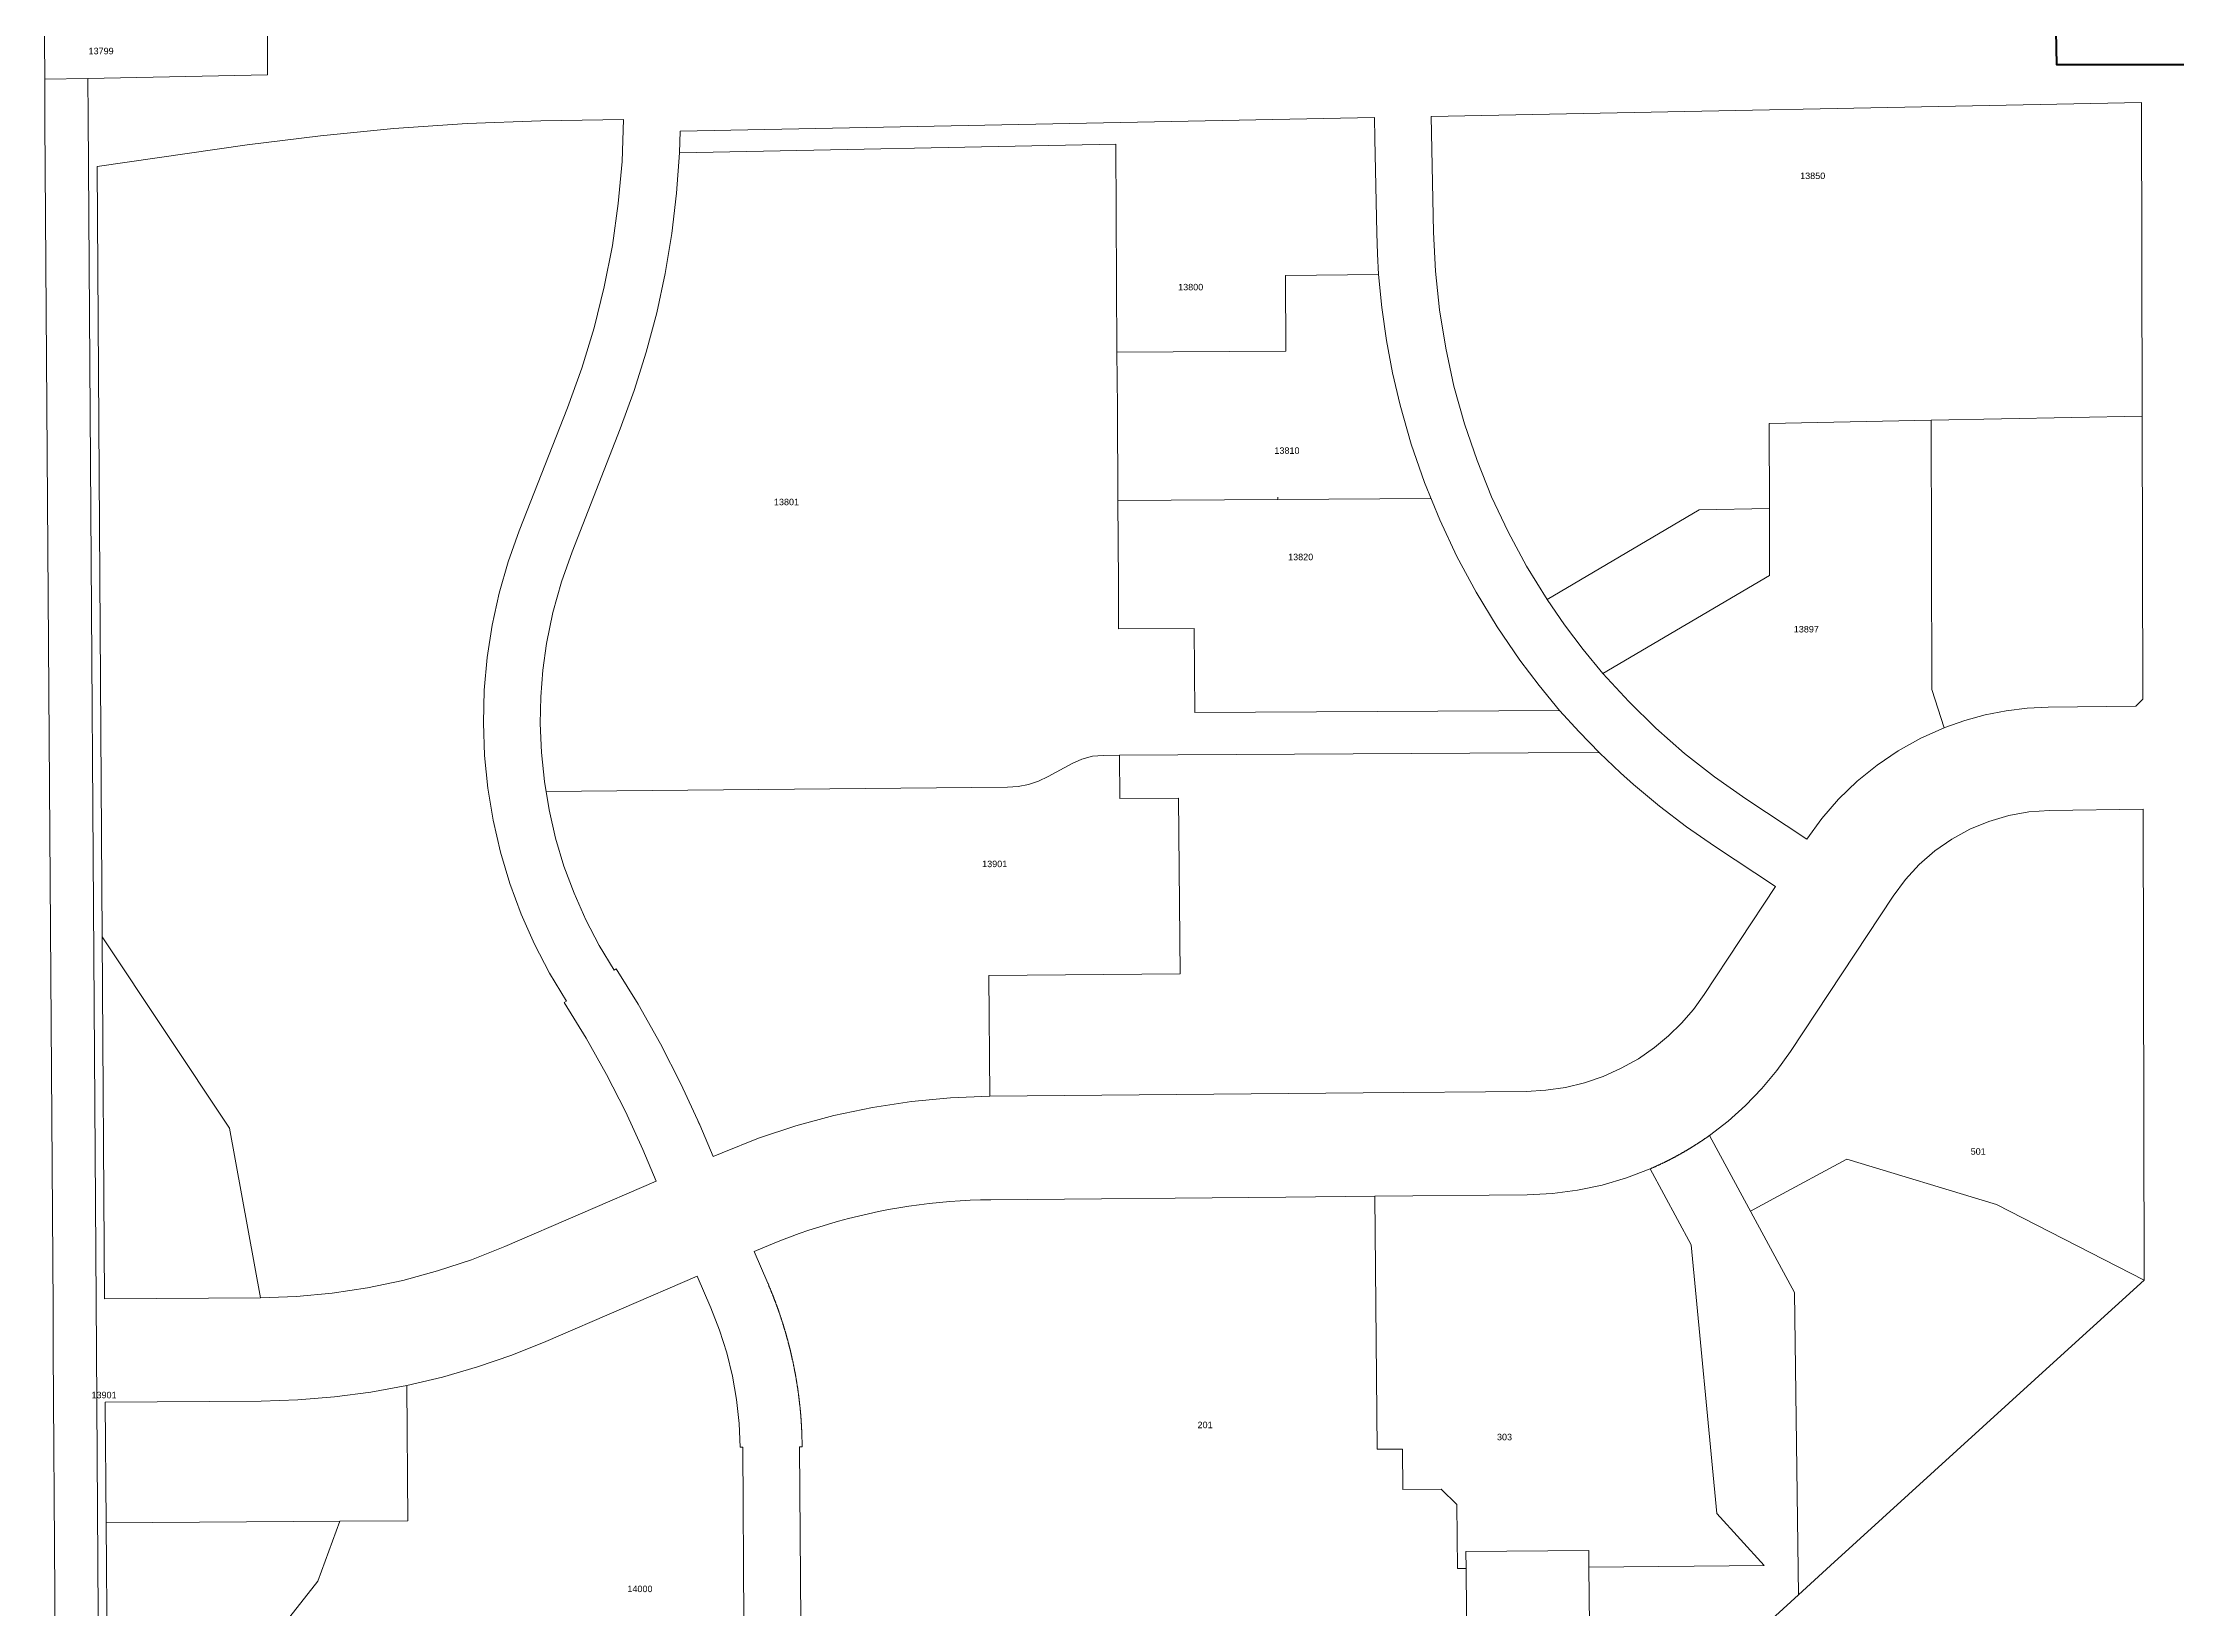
# Model space of a CAD drawing. Header units: feet. Extents: x 865220 to 2822444, y -2240498 to 975731.
# Drawn here: x 2812271 to 2814748, y 966399 to 968217 of the extents above; entities that cross this region are included whole.
import ezdxf
from ezdxf.enums import TextEntityAlignment as Align

# ---------------------------------------------------------------- set-up
doc = ezdxf.new("R2010")
doc.units = ezdxf.units.FT
doc.header["$LTSCALE"] = 0.015
doc.header["$MEASUREMENT"] = 0
doc.layers.add('Dakota County Addresses', color=7, linetype='Continuous')
doc.layers.add('Dakota County Parcels', color=7, linetype='Continuous')
doc.layers.add('WORK BOUNDARY', color=110, linetype='Continuous', lineweight=40)
doc.styles.add('Dimensions 100', font='arial.ttf')

# ---------------------------------------------------------------- blocks, each defined once
blk = doc.blocks.new('ACMAP_ANN_TEMPLATE_Dakota County Addresses')
at = {"layer": 'Dakota County Addresses', "style": 'Dimensions 100'}
blk.add_attdef('DakotaCountyAddress', text='', height=50, dxfattribs=at).set_placement((0, 0), align=Align.CENTER)

msp = doc.modelspace()

# ---------------------------------------------------------------- linework, layer by layer
at = {"layer": 'Dakota County Parcels', "lineweight": 5}
for p, q in [((2812273.8, 968174.1), (2812271.4, 968582.8)), ((2812532.1, 968229.2), (2812532.4, 968179.2)), ((2812323.8, 968175.1), (2812532.4, 968179.2)), ((2814706.7, 968147.3), (2813882.6, 968131)), ((2814706.7, 968147.3), (2814707.5, 967783.4)), ((2812849.5, 968125.8), (2812945.4, 968127.5)), ((2813816.6, 968129.7), (2813011.2, 968113.7)), ((2813817.1, 968104.8), (2813816.6, 968129.7)), ((2813882.6, 968131), (2813885.2, 967996.6)), ((2812334.5, 968073), (2812508.7, 968097.9)), ((2813010.3, 968088.8), (2813011.2, 968113.7)), ((2813516.5, 968098.8), (2813010.3, 968088.8)), ((2813517.9, 967857.6), (2813516.5, 968098.8)), ((2813819.2, 967995.4), (2813817.1, 968104.8)), ((2812340.5, 967179.3), (2812334.5, 968073)), ((2813821.5, 967947.4), (2813713.4, 967946.6)), ((2813713.4, 967946.6), (2813713.9, 967858.7)), ((2813713.9, 967858.7), (2813517.9, 967857.6)), ((2813518.3, 967793.9), (2813517.9, 967857.6)), ((2812824.2, 967650), (2812880.2, 967792.8)), ((2813518.9, 967685.4), (2813518.3, 967793.9)), ((2814462.5, 967778.5), (2814274.6, 967774.8)), ((2814274.6, 967774.8), (2814274.8, 967676.1)), ((2814707.5, 967783.4), (2814462.5, 967778.5)), ((2814462.5, 967778.5), (2814463.2, 967466)), ((2814707.5, 967783.4), (2814708.2, 967455)), ((2812885.6, 967625.9), (2812941.6, 967768.7)), ((2813519.5, 967589.9), (2813518.9, 967685.4)), ((2813704.4, 967686.5), (2813704.4, 967689.2)), ((2814193.2, 967674.5), (2814016.9, 967570.7)), ((2814274.8, 967676.1), (2814193.2, 967674.5)), ((2814274.8, 967676.1), (2814275, 967598.5)), ((2813519.8, 967536.3), (2813519.5, 967589.9)), ((2814275, 967598.5), (2814081.7, 967484.7)), ((2813519.8, 967536.3), (2813607.6, 967536.8)), ((2813608.2, 967439.4), (2813607.6, 967536.8)), ((2814463.2, 967466), (2814477.6, 967421.7)), ((2814708.2, 967455), (2814700.2, 967446.8)), ((2813608.2, 967439.4), (2814031.5, 967441.9)), ((2814700.2, 967446.8), (2814598.3, 967445.5)), ((2813465.9, 967380.3), (2813438.2, 967365)), ((2813520.7, 967389.8), (2813501.7, 967389.7)), ((2813520.7, 967389.8), (2813994.9, 967392.6)), ((2813521, 967339.8), (2813520.7, 967389.8)), ((2813994.9, 967392.6), (2814077, 967393.1)), ((2813390.8, 967352.6), (2812855.2, 967347.7)), ((2814101.9, 967369.4), (2814117.1, 967355.8)), ((2813521, 967339.5), (2813589.3, 967340.1)), ((2813589.3, 967340.1), (2813591.2, 967136.2)), ((2814247.4, 967339.3), (2814318.3, 967292.4)), ((2814599.9, 967325.6), (2814708.4, 967327.1)), ((2814709.6, 966781), (2814708.4, 967327.1)), ((2814211, 967284.3), (2814281.9, 967237.5)), ((2814199.1, 967112.1), (2814281.9, 967237.5)), ((2814299.2, 967046), (2814418.4, 967226.4)), ((2812343.3, 966759.3), (2812340.5, 967179.3)), ((2812340.5, 967179.3), (2812488.2, 966957.2)), ((2812934.4, 967140.4), (2812936.9, 967142)), ((2812962.4, 967100.9), (2812936.9, 967142)), ((2813369.2, 967134.1), (2813591.2, 967136.2)), ((2813370.5, 966994.2), (2813369.2, 967134.1)), ((2812876.5, 967102.9), (2812879, 967104.5)), ((2813370.5, 966994.2), (2813803.5, 966998.1)), ((2813803.5, 966998.1), (2813992.8, 966999.9)), ((2812488.2, 966957.2), (2812524.1, 966760.5)), ((2813033.7, 966960.9), (2813032.1, 966964.4)), ((2813033.7, 966960.9), (2813049.5, 966924.2)), ((2812967.6, 966932.4), (2812983.4, 966895.7)), ((2814304.1, 966766.4), (2814205.4, 966948.7)), ((2813049.5, 966924.2), (2813059.6, 966928.5)), ((2814137.5, 966910.3), (2814136.6, 966909.9)), ((2814184.1, 966822), (2814136.6, 966910)), ((2814538.5, 966868.5), (2814364.7, 966921.3)), ((2812807.7, 966820), (2812983.4, 966895.7)), ((2813371.6, 966874.2), (2813713.9, 966877.3)), ((2813713.9, 966877.3), (2813816.9, 966878.3)), ((2813993.9, 966879.9), (2813816.9, 966878.3)), ((2813819.6, 966584.6), (2813816.9, 966878.3)), ((2814709.6, 966781), (2814538.5, 966868.5)), ((2813107, 966818.4), (2813096.9, 966814)), ((2813096.9, 966814), (2813112.8, 966777.3)), ((2814184.1, 966822), (2814213.9, 966510)), ((2813030.9, 966785.5), (2812855.2, 966709.8)), ((2813046.7, 966748.8), (2813030.9, 966785.5)), ((2812343.3, 966759.3), (2812524.1, 966760.5)), ((2814304.1, 966766.4), (2814308.5, 966415.7)), ((2812693.9, 966658.7), (2812695, 966501.7)), ((2812344.1, 966639.3), (2812524.9, 966640.5)), ((2812345, 966499.3), (2812344.1, 966639.3)), ((2813083.6, 966587), (2813080.6, 966587)), ((2813085, 966384.3), (2813083.6, 966587)), ((2813149.6, 966587.5), (2813150.9, 966384.8)), ((2813152.6, 966587.5), (2813149.6, 966587.5)), ((2813849.1, 966584.8), (2813819.6, 966584.6)), ((2813849.5, 966537.8), (2813849.1, 966584.8)), ((2813894.1, 966538.2), (2813849.5, 966537.8)), ((2813912.2, 966520.5), (2813894.1, 966538.2)), ((2813912.9, 966446.4), (2813912.2, 966520.5)), ((2814213.9, 966510), (2814268.8, 966449.7)), ((2812347, 966210.3), (2812345, 966499.3)), ((2812616, 966501.2), (2812590.5, 966431.7)), ((2812695, 966501.7), (2812616, 966501.2)), ((2813922.7, 966466), (2814065.3, 966467.3)), ((2813922.7, 966466), (2813922.7, 966466)), ((2813922.9, 966446.5), (2813922.7, 966466)), ((2814065.5, 966447.8), (2814065.3, 966467.3)), ((2813922.9, 966446.5), (2813912.9, 966446.4)), ((2813924.4, 966274.4), (2813922.9, 966446.5)), ((2814268.8, 966449.7), (2814065.5, 966447.8)), ((2814065.5, 966447.8), (2814067.1, 966275.7)), ((2812590.5, 966431.7), (2812446.7, 966247.9)), ((2813828.9, 965978.9), (2814308.5, 966415.7))]:
    msp.add_line(p, q, dxfattribs=at)
for points in [[(2812273.8, 968174.1), (2812273.8, 968174.1), (2812323.8, 968175.1)], [(2812273.8, 968174.1), (2812274.1, 968124.9), (2812283.4, 966748.7), (2812283.7, 966698.9), (2812285.6, 966417.2), (2812287, 966209.3)], [(2812323.8, 968175.1), (2812324.1, 968131), (2812333.7, 966699.2), (2812337, 966210.1)], [(2812849.5, 968125.8), (2812764.1, 968122.6), (2812678.7, 968116.9), (2812593.6, 968108.6), (2812508.7, 968097.9)], [(2812880.2, 967792.8), (2812896.9, 967838.8), (2812911.2, 967885.7), (2812923, 967933.2), (2812932.4, 967981.3), (2812939.3, 968029.8), (2812943.6, 968078.5), (2812945.4, 968127.5)], [(2812941.6, 967768.7), (2812957.8, 967812.8), (2812971.8, 967857.6), (2812983.8, 967903), (2812993.7, 967948.9), (2813001.4, 967995.3), (2813006.9, 968041.9), (2813010.3, 968088.8)], [(2813885.2, 967996.6), (2813887.4, 967951.5), (2813892.1, 967906.6), (2813899.3, 967862), (2813908.9, 967817.9), (2813921.1, 967774.4), (2813935.6, 967731.6), (2813952.5, 967689.8), (2813971.7, 967648.9), (2813993.2, 967609.2), (2814016.9, 967570.7)], [(2813819.2, 967995.4), (2813820, 967971.4), (2813821.5, 967947.4)], [(2813821.5, 967947.4), (2813825.2, 967909.2), (2813830.6, 967871.1), (2813837.7, 967833.3), (2813846.4, 967795.9)], [(2813846.4, 967795.9), (2813859.3, 967750.7), (2813874.6, 967706.3), (2813892.3, 967662.8), (2813912.2, 967620.3), (2813934.5, 967579), (2813958.9, 967538.9), (2813985.4, 967500.2)], [(2813881.9, 967687.5), (2813704.4, 967686.5), (2813518.9, 967685.4)], [(2812824.2, 967650), (2812811.5, 967614.3), (2812801, 967577.8), (2812792.9, 967540.7), (2812787.1, 967503.2), (2812783.7, 967465.4), (2812782.7, 967427.5), (2812784.1, 967389.6), (2812787.9, 967351.8), (2812794.1, 967314.4), (2812802.6, 967277.4), (2812813.5, 967241), (2812826.6, 967205.4), (2812841.9, 967170.7), (2812859.4, 967137), (2812879, 967104.5)], [(2812885.6, 967625.9), (2812873.4, 967591.2), (2812863.5, 967555.6), (2812856.1, 967519.5)], [(2814016.9, 967570.7), (2814037.2, 967541.1), (2814058.8, 967512.4), (2814081.7, 967484.7)], [(2812856.1, 967519.5), (2812851.8, 967488.7), (2812849.4, 967457.7), (2812848.7, 967426.6)], [(2813985.4, 967500.2), (2814007.8, 967470.6), (2814031.5, 967441.9)], [(2814081.7, 967484.7), (2814111.6, 967452.1), (2814143.1, 967421.1), (2814176.4, 967391.9), (2814211.1, 967364.6), (2814247.4, 967339.3)], [(2812848.7, 967426.6), (2812850, 967393), (2812853.5, 967359.5), (2812859, 967326.3), (2812866.6, 967293.6), (2812876.2, 967261.3), (2812887.9, 967229.8), (2812901.5, 967199), (2812917.1, 967169.2), (2812934.4, 967140.4)], [(2814031.5, 967441.9), (2814054.1, 967416.9), (2814077.6, 967392.7), (2814101.9, 967369.4)], [(2814598.3, 967445.5), (2814573.8, 967444.3), (2814549.4, 967441.3), (2814525.2, 967436.6), (2814501.5, 967430.1), (2814478.3, 967422), (2814477.6, 967421.7)], [(2814477.6, 967421.7), (2814450.4, 967409.5), (2814424.4, 967395.1), (2814399.7, 967378.4), (2814376.6, 967359.7), (2814355.2, 967339), (2814335.7, 967316.5), (2814318.3, 967292.4)], [(2813501.7, 967389.7), (2813489.3, 967388.6), (2813477.2, 967385.4), (2813465.9, 967380.3)], [(2813390.8, 967352.6), (2813403.1, 967353.4), (2813415.3, 967355.8), (2813427, 967359.7), (2813438.2, 967365)], [(2814117.1, 967355.8), (2814147.3, 967330.6), (2814178.6, 967306.7), (2814211, 967284.3)], [(2814599.9, 967325.6), (2814576, 967324), (2814552.5, 967319.8), (2814529.5, 967313.1), (2814507.4, 967304), (2814486.5, 967292.5), (2814466.9, 967278.9), (2814448.8, 967263.2), (2814432.6, 967245.6), (2814418.4, 967226.4)], [(2814141.6, 967050.7), (2814157.9, 967064.2), (2814173, 967079), (2814186.7, 967095), (2814199.1, 967112.1)], [(2812967.6, 966932.4), (2812947.5, 966976.4), (2812925.6, 967019.6), (2812901.9, 967061.7), (2812876.5, 967102.9)], [(2813033.7, 966960.9), (2813011.9, 967008.5), (2812988.1, 967055.2), (2812962.4, 967100.9)], [(2813992.8, 966999.9), (2814015.6, 967001.1), (2814038.2, 967004.5), (2814060.4, 967009.8), (2814082, 967017.2), (2814102.9, 967026.6), (2814122.8, 967037.7), (2814141.6, 967050.7)], [(2814205.4, 966948.7), (2814226.9, 966965.3), (2814247.2, 966983.4), (2814266, 967003), (2814283.4, 967023.9), (2814299.2, 967046)], [(2813370.5, 966994.2), (2813324.9, 966992.4), (2813279.4, 966988.1), (2813234.2, 966981.2), (2813189.5, 966971.8), (2813145.4, 966959.8), (2813102.1, 966945.4), (2813059.6, 966928.5)], [(2814205.4, 966948.7), (2814205, 966948.4), (2814204.5, 966948.1), (2814204.1, 966947.8), (2814203.7, 966947.6), (2814203.3, 966947.3), (2814202.9, 966947), (2814202.5, 966946.7), (2814202.1, 966946.4), (2814201.7, 966946.1), (2814201.3, 966945.8), (2814200.9, 966945.5), (2814200.4, 966945.3), (2814200, 966945), (2814199.6, 966944.7), (2814199.2, 966944.4), (2814198.8, 966944.1), (2814198.4, 966943.9), (2814198, 966943.6), (2814197.6, 966943.3), (2814197.1, 966943), (2814196.7, 966942.7), (2814196.3, 966942.5), (2814195.9, 966942.2), (2814195.5, 966941.9), (2814195.1, 966941.6), (2814194.6, 966941.3), (2814194.2, 966941.1), (2814193.8, 966940.8), (2814193.4, 966940.5), (2814193, 966940.2), (2814192.6, 966940), (2814192.1, 966939.7), (2814191.7, 966939.4), (2814191.3, 966939.2), (2814190.9, 966938.9), (2814190.5, 966938.6), (2814190, 966938.3), (2814189.6, 966938.1), (2814189.2, 966937.8), (2814188.8, 966937.5), (2814188.4, 966937.3), (2814187.9, 966937), (2814187.5, 966936.7), (2814187.1, 966936.5), (2814186.7, 966936.2), (2814186.2, 966935.9), (2814185.8, 966935.7), (2814185.4, 966935.4), (2814185, 966935.1), (2814184.5, 966934.9), (2814184.1, 966934.6), (2814183.7, 966934.4), (2814183.3, 966934.1), (2814182.8, 966933.8), (2814182.4, 966933.6), (2814182, 966933.3), (2814181.5, 966933.1), (2814181.1, 966932.8), (2814180.7, 966932.6), (2814180.3, 966932.3), (2814179.8, 966932), (2814179.4, 966931.8), (2814179, 966931.5), (2814178.5, 966931.3), (2814178.1, 966931), (2814177.7, 966930.8), (2814177.2, 966930.5), (2814176.8, 966930.3), (2814176.4, 966930), (2814176, 966929.8), (2814175.5, 966929.5), (2814175.1, 966929.3), (2814174.7, 966929), (2814174.2, 966928.8), (2814173.8, 966928.5), (2814173.4, 966928.3), (2814172.9, 966928), (2814172.5, 966927.8), (2814172, 966927.5), (2814171.6, 966927.3), (2814171.2, 966927), (2814170.7, 966926.8), (2814170.3, 966926.5), (2814169.9, 966926.3), (2814169.4, 966926.1), (2814169, 966925.8), (2814168.6, 966925.6), (2814168.1, 966925.3), (2814167.7, 966925.1), (2814167.2, 966924.9), (2814166.8, 966924.6), (2814166.4, 966924.4), (2814165.9, 966924.1), (2814165.5, 966923.9), (2814165, 966923.7), (2814164.6, 966923.4), (2814164.2, 966923.2), (2814163.7, 966923), (2814163.3, 966922.7), (2814162.8, 966922.5), (2814162.4, 966922.3), (2814161.9, 966922), (2814161.5, 966921.8), (2814161.1, 966921.6), (2814160.6, 966921.3), (2814160.2, 966921.1), (2814159.7, 966920.9), (2814159.3, 966920.7), (2814158.8, 966920.4), (2814158.4, 966920.2), (2814157.9, 966920), (2814157.5, 966919.8), (2814157.1, 966919.5), (2814156.6, 966919.3), (2814156.2, 966919.1), (2814155.7, 966918.9), (2814155.3, 966918.6), (2814154.8, 966918.4), (2814154.4, 966918.2), (2814153.9, 966918), (2814153.5, 966917.7), (2814153, 966917.5), (2814152.6, 966917.3), (2814152.1, 966917.1), (2814151.7, 966916.9), (2814151.2, 966916.6), (2814150.8, 966916.4), (2814150.3, 966916.2), (2814149.9, 966916), (2814149.4, 966915.8), (2814149, 966915.6), (2814148.5, 966915.4), (2814148.1, 966915.1), (2814147.6, 966914.9), (2814147.2, 966914.7), (2814146.7, 966914.5), (2814146.3, 966914.3), (2814145.8, 966914.1), (2814145.3, 966913.9), (2814144.9, 966913.7), (2814144.4, 966913.5), (2814144, 966913.3), (2814143.5, 966913), (2814143.1, 966912.8), (2814142.6, 966912.6), (2814142.2, 966912.4), (2814141.7, 966912.2), (2814141.2, 966912), (2814140.8, 966911.8), (2814140.3, 966911.6), (2814139.9, 966911.4), (2814139.4, 966911.2), (2814139, 966911), (2814138.5, 966910.8), (2814138, 966910.6), (2814137.6, 966910.4), (2814137.1, 966910.2), (2814136.6, 966910)], [(2813993.9, 966879.9), (2814023.2, 966881.3), (2814052.3, 966885.1), (2814081, 966891.1), (2814109.2, 966899.4), (2814136.6, 966909.9)], [(2814364.7, 966921.3), (2814280, 966875.4), (2814253, 966860.8)], [(2813371.6, 966874.2), (2813359.6, 966874), (2813347.7, 966873.6), (2813335.8, 966872.9), (2813323.9, 966872.1), (2813312, 966871), (2813300.1, 966869.8), (2813288.2, 966868.3), (2813276.4, 966866.7), (2813264.6, 966864.8), (2813252.8, 966862.7), (2813241.1, 966860.4), (2813229.4, 966857.9), (2813217.8, 966855.2), (2813206.2, 966852.3), (2813194.7, 966849.2), (2813183.2, 966845.9), (2813171.8, 966842.4), (2813160.4, 966838.7), (2813149.1, 966834.9), (2813137.9, 966830.8), (2813126.7, 966826.5), (2813107, 966818.4)], [(2812524.1, 966760.5), (2812565.8, 966762), (2812607.2, 966765.9), (2812648.4, 966772.1), (2812689.2, 966780.6), (2812729.4, 966791.5), (2812769, 966804.6), (2812807.7, 966820)], [(2813112.8, 966777.3), (2813113, 966776.8), (2813113.2, 966776.4), (2813113.4, 966775.9), (2813113.6, 966775.4), (2813113.8, 966775), (2813113.9, 966774.5), (2813114.1, 966774), (2813114.3, 966773.6), (2813114.5, 966773.1), (2813114.7, 966772.7), (2813114.9, 966772.2), (2813115.1, 966771.7), (2813115.3, 966771.3), (2813115.5, 966770.8), (2813115.7, 966770.4), (2813115.9, 966769.9), (2813116.1, 966769.4), (2813116.3, 966769), (2813116.4, 966768.5), (2813116.6, 966768), (2813116.8, 966767.6), (2813117, 966767.1), (2813117.2, 966766.7), (2813117.4, 966766.2), (2813117.6, 966765.7), (2813117.8, 966765.3), (2813117.9, 966764.8), (2813118.1, 966764.3), (2813118.3, 966763.9), (2813118.5, 966763.4), (2813118.7, 966762.9), (2813118.9, 966762.5), (2813119, 966762), (2813119.2, 966761.5), (2813119.4, 966761.1), (2813119.6, 966760.6), (2813119.8, 966760.1), (2813119.9, 966759.7), (2813120.1, 966759.2), (2813120.3, 966758.7), (2813120.5, 966758.3), (2813120.7, 966757.8), (2813120.8, 966757.3), (2813121, 966756.9), (2813121.2, 966756.4), (2813121.4, 966755.9), (2813121.5, 966755.5), (2813121.7, 966755), (2813121.9, 966754.5), (2813122.1, 966754.1), (2813122.2, 966753.6), (2813122.4, 966753.1), (2813122.6, 966752.7), (2813122.8, 966752.2), (2813122.9, 966751.7), (2813123.1, 966751.3), (2813123.3, 966750.8), (2813123.4, 966750.3), (2813123.6, 966749.8), (2813123.8, 966749.4), (2813124, 966748.9), (2813124.1, 966748.4), (2813124.3, 966748), (2813124.5, 966747.5), (2813124.6, 966747), (2813124.8, 966746.5), (2813125, 966746.1), (2813125.1, 966745.6), (2813125.3, 966745.1), (2813125.5, 966744.7), (2813125.6, 966744.2), (2813125.8, 966743.7), (2813125.9, 966743.2), (2813126.1, 966742.8), (2813126.3, 966742.3), (2813126.4, 966741.8), (2813126.6, 966741.4), (2813126.8, 966740.9), (2813126.9, 966740.4), (2813127.1, 966739.9), (2813127.2, 966739.5), (2813127.4, 966739), (2813127.6, 966738.5), (2813127.7, 966738), (2813127.9, 966737.6), (2813128, 966737.1), (2813128.2, 966736.6), (2813128.3, 966736.1), (2813128.5, 966735.7), (2813128.6, 966735.2), (2813128.8, 966734.7), (2813129, 966734.2), (2813129.1, 966733.8), (2813129.3, 966733.3), (2813129.4, 966732.8), (2813129.6, 966732.3), (2813129.7, 966731.9), (2813129.9, 966731.4), (2813130, 966730.9), (2813130.2, 966730.4), (2813130.3, 966729.9), (2813130.5, 966729.5), (2813130.6, 966729), (2813130.8, 966728.5), (2813130.9, 966728), (2813131.1, 966727.6), (2813131.2, 966727.1), (2813131.4, 966726.6), (2813131.5, 966726.1), (2813131.6, 966725.6), (2813131.8, 966725.2), (2813131.9, 966724.7), (2813132.1, 966724.2), (2813132.2, 966723.7), (2813132.4, 966723.3), (2813132.5, 966722.8), (2813132.6, 966722.3), (2813132.8, 966721.8), (2813132.9, 966721.3), (2813133.1, 966720.9), (2813133.2, 966720.4), (2813133.3, 966719.9), (2813133.5, 966719.4), (2813133.6, 966718.9), (2813133.8, 966718.5), (2813133.9, 966718), (2813134, 966717.5), (2813134.2, 966717), (2813134.3, 966716.5), (2813134.4, 966716), (2813134.6, 966715.6), (2813134.7, 966715.1), (2813134.8, 966714.6), (2813135, 966714.1), (2813135.1, 966713.6), (2813135.2, 966713.2), (2813135.4, 966712.7), (2813135.5, 966712.2), (2813135.6, 966711.7), (2813135.8, 966711.2), (2813135.9, 966710.7), (2813136, 966710.3), (2813136.2, 966709.8), (2813136.3, 966709.3), (2813136.4, 966708.8), (2813136.5, 966708.3), (2813136.7, 966707.8), (2813136.8, 966707.4), (2813136.9, 966706.9), (2813137, 966706.4), (2813137.2, 966705.9), (2813137.3, 966705.4), (2813137.4, 966704.9), (2813137.5, 966704.5), (2813137.7, 966704), (2813137.8, 966703.5), (2813137.9, 966703), (2813138, 966702.5), (2813138.2, 966702), (2813138.3, 966701.5), (2813138.4, 966701.1), (2813138.5, 966700.6), (2813138.6, 966700.1), (2813138.7, 966699.6), (2813138.9, 966699.1), (2813139, 966698.6), (2813139.1, 966698.1), (2813139.2, 966697.7), (2813139.3, 966697.2), (2813139.5, 966696.7), (2813139.6, 966696.2), (2813139.7, 966695.7), (2813139.8, 966695.2), (2813139.9, 966694.7), (2813140, 966694.3), (2813140.1, 966693.8), (2813140.2, 966693.3), (2813140.4, 966692.8), (2813140.5, 966692.3), (2813140.6, 966691.8), (2813140.7, 966691.3), (2813140.8, 966690.8), (2813140.9, 966690.4), (2813141, 966689.9), (2813141.1, 966689.4), (2813141.2, 966688.9), (2813141.3, 966688.4), (2813141.4, 966687.9), (2813141.6, 966687.4), (2813141.7, 966686.9), (2813141.8, 966686.4), (2813141.9, 966686), (2813142, 966685.5), (2813142.1, 966685), (2813142.2, 966684.5), (2813142.3, 966684), (2813142.4, 966683.5), (2813142.5, 966683), (2813142.6, 966682.5), (2813142.7, 966682), (2813142.8, 966681.6), (2813142.9, 966681.1), (2813143, 966680.6), (2813143.1, 966680.1), (2813143.2, 966679.6), (2813143.3, 966679.1), (2813143.4, 966678.6), (2813143.5, 966678.1), (2813143.6, 966677.6), (2813143.7, 966677.1), (2813143.8, 966676.6), (2813143.9, 966676.2), (2813143.9, 966675.7), (2813144, 966675.2), (2813144.1, 966674.7), (2813144.2, 966674.2), (2813144.3, 966673.7), (2813144.4, 966673.2), (2813144.5, 966672.7), (2813144.6, 966672.2), (2813144.7, 966671.7), (2813144.8, 966671.2), (2813144.9, 966670.8), (2813144.9, 966670.3), (2813145, 966669.8), (2813145.1, 966669.3), (2813145.2, 966668.8), (2813145.3, 966668.3), (2813145.4, 966667.8), (2813145.5, 966667.3), (2813145.5, 966666.8), (2813145.6, 966666.3), (2813145.7, 966665.8), (2813145.8, 966665.3), (2813145.9, 966664.8), (2813146, 966664.3), (2813146, 966663.9), (2813146.1, 966663.4), (2813146.2, 966662.9), (2813146.3, 966662.4), (2813146.4, 966661.9), (2813146.5, 966661.4), (2813146.5, 966660.9), (2813146.6, 966660.4), (2813146.7, 966659.9), (2813146.8, 966659.4), (2813146.8, 966658.9), (2813146.9, 966658.4), (2813147, 966657.9), (2813147.1, 966657.4), (2813147.1, 966656.9), (2813147.2, 966656.4), (2813147.3, 966656), (2813147.4, 966655.5), (2813147.4, 966655), (2813147.5, 966654.5), (2813147.6, 966654), (2813147.7, 966653.5), (2813147.7, 966653), (2813147.8, 966652.5), (2813147.9, 966652), (2813147.9, 966651.5), (2813148, 966651), (2813148.1, 966650.5), (2813148.1, 966650), (2813148.2, 966649.5), (2813148.3, 966649), (2813148.3, 966648.5), (2813148.4, 966648), (2813148.5, 966647.5), (2813148.5, 966647), (2813148.6, 966646.5), (2813148.7, 966646), (2813148.7, 966645.6), (2813148.8, 966645.1), (2813148.8, 966644.6), (2813148.9, 966644.1), (2813149, 966643.6), (2813149, 966643.1), (2813149.1, 966642.6), (2813149.1, 966642.1), (2813149.2, 966641.6), (2813149.3, 966641.1), (2813149.3, 966640.6), (2813149.4, 966640.1), (2813149.4, 966639.6), (2813149.5, 966639.1), (2813149.6, 966638.6), (2813149.6, 966638.1), (2813149.7, 966637.6), (2813149.7, 966637.1), (2813149.8, 966636.6), (2813149.8, 966636.1), (2813149.9, 966635.6), (2813149.9, 966635.1), (2813150, 966634.6), (2813150, 966634.1), (2813150.1, 966633.6), (2813150.1, 966633.1), (2813150.2, 966632.6), (2813150.2, 966632.1), (2813150.3, 966631.6), (2813150.3, 966631.1), (2813150.4, 966630.6), (2813150.4, 966630.1), (2813150.5, 966629.7), (2813150.5, 966629.2), (2813150.6, 966628.7), (2813150.6, 966628.2), (2813150.7, 966627.7), (2813150.7, 966627.2), (2813150.7, 966626.7), (2813150.8, 966626.2), (2813150.8, 966625.7), (2813150.9, 966625.2), (2813150.9, 966624.7), (2813151, 966624.2), (2813151, 966623.7), (2813151, 966623.2), (2813151.1, 966622.7), (2813151.1, 966622.2), (2813151.2, 966621.7), (2813151.2, 966621.2), (2813151.2, 966620.7), (2813151.3, 966620.2), (2813151.3, 966619.7), (2813151.3, 966619.2), (2813151.4, 966618.7), (2813151.4, 966618.2), (2813151.4, 966617.7), (2813151.5, 966617.2), (2813151.5, 966616.7), (2813151.5, 966616.2), (2813151.6, 966615.7), (2813151.6, 966615.2), (2813151.6, 966614.7), (2813151.7, 966614.2), (2813151.7, 966613.7), (2813151.7, 966613.2), (2813151.8, 966612.7), (2813151.8, 966612.2), (2813151.8, 966611.7), (2813151.8, 966611.2), (2813151.9, 966610.7), (2813151.9, 966610.2), (2813151.9, 966609.7), (2813152, 966609.2), (2813152, 966608.7), (2813152, 966608.2), (2813152, 966607.7), (2813152.1, 966607.2), (2813152.1, 966606.7), (2813152.1, 966606.2), (2813152.1, 966605.7), (2813152.1, 966605.2), (2813152.2, 966604.7), (2813152.2, 966604.2), (2813152.2, 966603.7), (2813152.2, 966603.2), (2813152.2, 966602.7), (2813152.3, 966602.2), (2813152.3, 966601.7), (2813152.3, 966601.2), (2813152.3, 966600.7), (2813152.3, 966600.2), (2813152.3, 966599.7), (2813152.4, 966599.2), (2813152.4, 966598.7), (2813152.4, 966598.2), (2813152.4, 966597.7), (2813152.4, 966597.2), (2813152.4, 966596.7), (2813152.4, 966596.2), (2813152.5, 966595.7), (2813152.5, 966595.2), (2813152.5, 966594.7), (2813152.5, 966594.2), (2813152.5, 966593.7), (2813152.5, 966593.2), (2813152.5, 966592.7), (2813152.5, 966592.2), (2813152.5, 966591.7), (2813152.5, 966591.2), (2813152.6, 966590.7), (2813152.6, 966590.2), (2813152.6, 966589.7), (2813152.6, 966589.2), (2813152.6, 966588.7), (2813152.6, 966588.2), (2813152.6, 966587.5)], [(2814308.5, 966415.7), (2814345.9, 966449.7), (2814613.1, 966693.1), (2814709.6, 966781)], [(2813080.6, 966587), (2813079.5, 966614.7), (2813076.6, 966642.3), (2813071.8, 966669.6), (2813065.2, 966696.5), (2813056.8, 966722.9), (2813046.7, 966748.8)], [(2812693.9, 966658.7), (2812735.2, 966668.4), (2812775.8, 966680.2), (2812815.9, 966694), (2812855.2, 966709.8)], [(2812524.9, 966640.5), (2812567.5, 966641.9), (2812609.9, 966645.4), (2812652.1, 966651), (2812693.9, 966658.7), (2812693.9, 966658.7)], [(2812345, 966499.3), (2812345, 966499.3), (2812616, 966501.2)]]:
    msp.add_lwpolyline(points, dxfattribs=at)
at = {"layer": 'WORK BOUNDARY', "ltscale": 50, "flags": 128}
msp.add_lwpolyline([(2816058, 968469.1), (2816063.3, 968203.2), (2814786.7, 968190.9), (2814608.3, 968190.9), (2814606.8, 968270.3)], dxfattribs=at)

# ---------------------------------------------------------------- block references
at = {"layer": 'Dakota County Addresses', "lineweight": 5, "xscale": 0.15, "yscale": 0.15, "zscale": 0.15}
for p, values in [((2812339.2, 968203.1), {'DakotaCountyAddress': '13799'}), ((2814325.1, 968058.3), {'DakotaCountyAddress': '13850'}), ((2813603.4, 967929.2), {'DakotaCountyAddress': '13800'}), ((2813603.4, 967929.2), {'DakotaCountyAddress': '13800'}), ((2813603.4, 967929.2), {'DakotaCountyAddress': '13800'}), ((2813603.4, 967929.2), {'DakotaCountyAddress': '13800'}), ((2813603.4, 967929.2), {'DakotaCountyAddress': '13800'}), ((2813603.4, 967929.2), {'DakotaCountyAddress': '13800'}), ((2813603.4, 967929.2), {'DakotaCountyAddress': '13800'}), ((2813603.4, 967929.2), {'DakotaCountyAddress': '13800'}), ((2813603.4, 967929.2), {'DakotaCountyAddress': '13800'}), ((2813603.4, 967929.2), {'DakotaCountyAddress': '13800'}), ((2813603.4, 967929.2), {'DakotaCountyAddress': '13800'}), ((2813603.4, 967929.2), {'DakotaCountyAddress': '13800'}), ((2813603.4, 967929.2), {'DakotaCountyAddress': '13800'}), ((2813603.4, 967929.2), {'DakotaCountyAddress': '13800'}), ((2813603.4, 967929.2), {'DakotaCountyAddress': '13800'}), ((2813603.4, 967929.2), {'DakotaCountyAddress': '13800'}), ((2813603.4, 967929.2), {'DakotaCountyAddress': '13800'}), ((2813603.4, 967929.2), {'DakotaCountyAddress': '13800'}), ((2813603.4, 967929.2), {'DakotaCountyAddress': '13800'}), ((2813603.4, 967929.2), {'DakotaCountyAddress': '13800'}), ((2813603.4, 967929.2), {'DakotaCountyAddress': '13800'}), ((2813603.4, 967929.2), {'DakotaCountyAddress': '13800'}), ((2813603.4, 967929.2), {'DakotaCountyAddress': '13800'}), ((2813603.4, 967929.2), {'DakotaCountyAddress': '13800'}), ((2813603.4, 967929.2), {'DakotaCountyAddress': '13800'}), ((2813603.4, 967929.2), {'DakotaCountyAddress': '13800'}), ((2813603.4, 967929.2), {'DakotaCountyAddress': '13800'}), ((2813603.4, 967929.2), {'DakotaCountyAddress': '13800'}), ((2813603.4, 967929.2), {'DakotaCountyAddress': '13800'}), ((2813603.4, 967929.2), {'DakotaCountyAddress': '13800'}), ((2813603.4, 967929.2), {'DakotaCountyAddress': '13800'}), ((2813603.4, 967929.2), {'DakotaCountyAddress': '13800'}), ((2813603.4, 967929.2), {'DakotaCountyAddress': '13800'}), ((2813603.4, 967929.2), {'DakotaCountyAddress': '13800'}), ((2813603.4, 967929.2), {'DakotaCountyAddress': '13800'}), ((2813603.4, 967929.2), {'DakotaCountyAddress': '13800'}), ((2813603.4, 967929.2), {'DakotaCountyAddress': '13800'}), ((2813603.4, 967929.2), {'DakotaCountyAddress': '13800'}), ((2813603.4, 967929.2), {'DakotaCountyAddress': '13800'}), ((2813603.4, 967929.2), {'DakotaCountyAddress': '13800'}), ((2813603.4, 967929.2), {'DakotaCountyAddress': '13800'}), ((2813603.4, 967929.2), {'DakotaCountyAddress': '13800'}), ((2813603.4, 967929.2), {'DakotaCountyAddress': '13800'}), ((2813715.1, 967739.5), {'DakotaCountyAddress': '13810'}), ((2813134.4, 967679.9), {'DakotaCountyAddress': '13801'}), ((2813731, 967616.1), {'DakotaCountyAddress': '13820'}), ((2814317.7, 967532.3), {'DakotaCountyAddress': '13897'}), ((2813376, 967260), {'DakotaCountyAddress': '13901'}), ((2814517.1, 966926.4), {'DakotaCountyAddress': '501'}), ((2812342.6, 966643.8), {'DakotaCountyAddress': '13901'}), ((2813620.1, 966609.1), {'DakotaCountyAddress': '201'}), ((2813967.5, 966595.1), {'DakotaCountyAddress': '303'}), ((2812964.4, 966418.9), {'DakotaCountyAddress': '14000'})]:
    msp.add_blockref('ACMAP_ANN_TEMPLATE_Dakota County Addresses', p, dxfattribs=at).add_auto_attribs(values)

doc.saveas('drawing.dxf')
